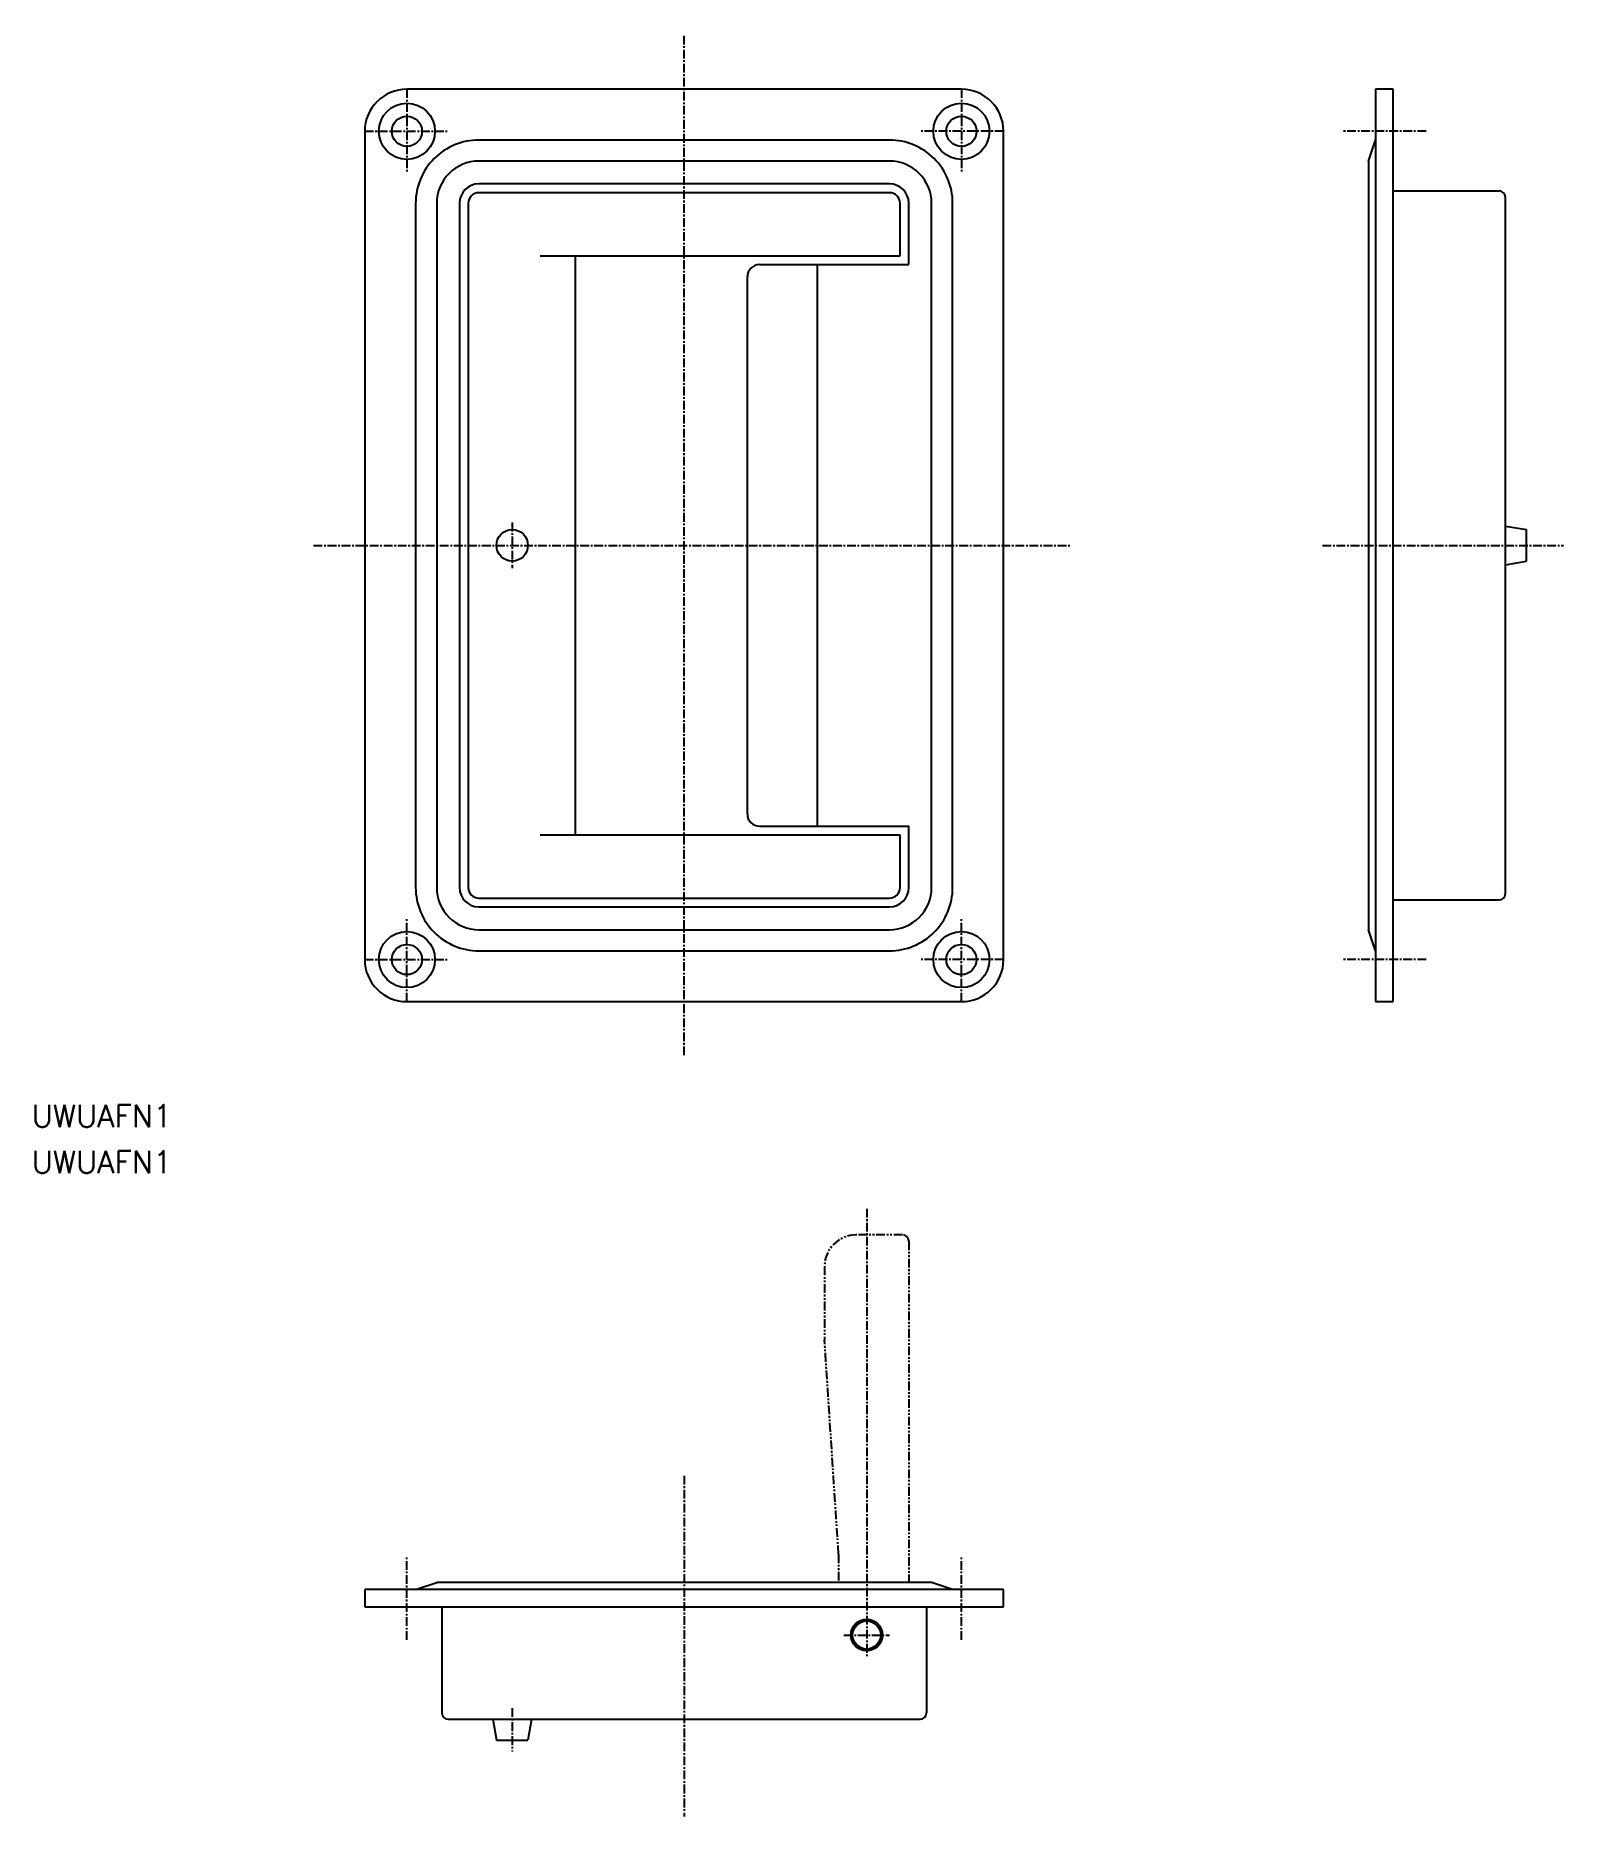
# Model space of a CAD drawing. Extents: x -92 to 125, y -181 to 73.
import ezdxf

# ---------------------------------------------------------------- set-up
doc = ezdxf.new("R2010")
doc.units = 0
doc.linetypes.add('CENTER', pattern=[2, 1.25, -0.25, 0.25, -0.25])
doc.linetypes.add('PHANTOM', pattern=[2.5, 1.25, -0.25, 0.25, -0.25, 0.25, -0.25])
doc.layers.get('0').update_dxf_attribs({"linetype": 'CONTINUOUS'})
doc.layers.add('CENTER', color=1, linetype='CENTER')
doc.styles.get("Standard").update_dxf_attribs({"font": 'txt.shx', "bigfont": 'bigfont.shx'})

msp = doc.modelspace()

# ---------------------------------------------------------------- linework, layer by layer
at = {"color": 7, "linetype": 'CONTINUOUS'}
for p, q in [((100.99, 65), (98.49, 65)), ((98.49, 65), (98.49, -65)), ((100.99, -65), (100.99, 65)), ((97.49, 54.75), (98.49, 57.75)), ((97.49, 54.75), (97.49, -54.75)), ((29.25, 51.5), (-29.25, 51.5)), ((-32, 48.75), (-32, -48.75)), ((-30.75, 48.75), (-30.75, -48.75)), ((29.25, 50.25), (-29.25, 50.25)), ((30.75, 41.25), (30.75, 48.75)), ((32, 40), (32, 48.75)), ((100.99, 50.5), (116.09, 50.5)), ((116.99, -49.6), (116.99, 49.6)), ((-20.5, 41.25), (30.75, 41.25)), ((-15.5, -41.25), (-15.5, 41.25)), ((9, -38.25), (9, 38.25)), ((10.75, 40), (32, 40)), ((19, -40), (19, 40)), ((116.99, 2.75), (119.99, 2.25)), ((119.99, -2.25), (119.99, 2.25)), ((116.99, -2.75), (119.99, -2.25)), ((10.75, -40), (32, -40)), ((32, -48.75), (32, -40)), ((-20.5, -41.25), (30.75, -41.25)), ((30.75, -48.75), (30.75, -41.25)), ((-29.25, -50.25), (29.25, -50.25)), ((100.99, -50.5), (116.09, -50.5)), ((-29.25, -51.5), (29.25, -51.5)), ((98.49, -57.75), (97.49, -54.75)), ((98.49, -65), (100.99, -65)), ((45.5, -148.73), (-45.5, -148.73)), ((-45.5, -148.73), (-45.5, -151.23)), ((-38.25, -148.73), (-35.25, -147.73)), ((35.25, -147.73), (-35.25, -147.73)), ((38.25, -148.73), (35.25, -147.73)), ((45.5, -151.23), (45.5, -148.73)), ((-45.5, -151.23), (45.5, -151.23)), ((-34.5, -151.23), (-34.5, -166.33)), ((34.5, -151.23), (34.5, -166.33)), ((-33.6, -167.23), (33.6, -167.23)), ((-27.25, -167.23), (-26.75, -170.23)), ((-21.75, -167.23), (-22.25, -170.23)), ((-26.75, -170.23), (-22.25, -170.23))]:
    msp.add_line(p, q, dxfattribs=at)
at = {"color": 3, "linetype": 'PHANTOM'}
for p, q in [((31.1, -98.23), (24.5, -98.23)), ((32, -99.13), (32, -147.73)), ((20, -102.73), (20, -113.23)), ((22, -143.73), (20, -113.23)), ((22, -143.73), (22, -147.73))]:
    msp.add_line(p, q, dxfattribs=at)
at = {"color": 7, "linetype": 'CONTINUOUS'}
for points in [[(39.5, 65), (-39.5, 65)], [(-45.5, 59), (-45.5, -59.07)], [(45.5, -59), (45.5, 59)], [(-39.57, -65), (39.5, -65)]]:
    msp.add_lwpolyline(points, dxfattribs=at)
for points in [[(38.25, -48.75), (38.25, 48.75, 0.414214), (29.25, 57.75), (-29.25, 57.75, 0.414214), (-38.25, 48.75), (-38.25, -48.75, 0.414214), (-29.25, -57.75), (29.25, -57.75, 0.414214)], [(35.25, -48.75), (35.25, 48.75, 0.414214), (29.25, 54.75), (-29.25, 54.75, 0.414214), (-35.25, 48.75), (-35.25, -48.75, 0.414214), (-29.25, -54.75), (29.25, -54.75, 0.414214)]]:
    msp.add_lwpolyline(points, format="xyb", close=True, dxfattribs=at)
for centre, radius in [((-39.5, 59), 4), ((-39.5, 59), 2.15), ((39.5, 59), 4), ((39.5, 59), 2.15), ((-24.5, 0), 2.25), ((-39.5, -59), 4), ((39.5, -59), 4), ((-39.5, -59), 2.15), ((39.5, -59), 2.15), ((26, -155.23), 2.25), ((26, -155.23), 2)]:
    msp.add_circle(centre, radius, dxfattribs=at)
for centre, radius, start, end in [((-39.5, 59), 6, 90, 180), ((39.5, 59), 6, 0, 90), ((-29.25, 48.75), 2.75, 90, 180), ((29.25, 48.75), 2.75, 360, 90), ((-29.25, 48.75), 1.5, 90, 180), ((29.25, 48.75), 1.5, 360, 90), ((116.09, 49.6), 0.9, 0, 90), ((10.75, 38.25), 1.75, 90, 180), ((10.75, -38.25), 1.75, 180, 270), ((-29.25, -48.75), 2.75, 180, 270), ((-29.25, -48.75), 1.5, 180, 270), ((29.25, -48.75), 2.75, 270, 0), ((29.25, -48.75), 1.5, 270, 0), ((116.09, -49.6), 0.9, 270, 0), ((-39.5, -59), 6, 180, 270), ((39.5, -59), 6, 270, 0), ((-33.6, -166.33), 0.9, 180, 270), ((33.6, -166.33), 0.9, 270, 0)]:
    msp.add_arc(centre, radius, start, end, dxfattribs=at)
at = {"color": 3, "linetype": 'PHANTOM'}
for centre, radius, start, end in [((24.5, -102.73), 4.5, 90, 180), ((31.1, -99.13), 0.9, 0, 90)]:
    msp.add_arc(centre, radius, start, end, dxfattribs=at)
at = {"layer": 'CENTER', "color": 1, "linetype": 'CENTER'}
for p, q in [((0, -72.63), (0, 72.63)), ((-39.5, 65), (-39.5, 53)), ((39.5, 65), (39.5, 53)), ((-45.5, 59), (-33.5, 59)), ((45.5, 59), (33.5, 59)), ((105.7, 59), (93.7, 59)), ((-52.8, 0), (55.11, 0)), ((90.94, 0), (125.25, 0)), ((-39.5, -65), (-39.5, -53)), ((39.5, -65), (39.5, -53)), ((-45.5, -59), (-33.5, -59)), ((45.5, -59), (33.5, -59)), ((105.7, -59), (93.7, -59)), ((26, -94.5), (26, -158.48)), ((0, -132.54), (0, -181.07)), ((-39.5, -155.94), (-39.5, -143.94)), ((39.5, -155.94), (39.5, -143.94)), ((22.75, -155.23), (29.25, -155.23)), ((-24.5, -165.66), (-24.5, -171.81))]:
    msp.add_line(p, q, dxfattribs=at)
msp.add_lwpolyline([(-24.5, 3.25), (-24.5, -3.25)], dxfattribs=at)

# ---------------------------------------------------------------- texts
at = {"color": 7, "linetype": 'CONTINUOUS'}
for p in [(-92.94, -82.88), (-92.94, -89.45)]:
    msp.add_text('UWUAFN1', height=3.2, dxfattribs=at).set_placement(p)

doc.saveas('drawing.dxf')
